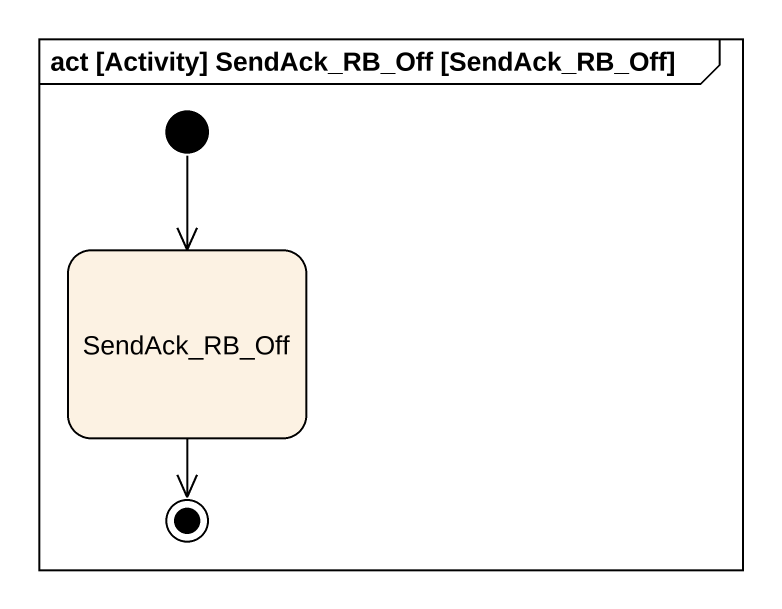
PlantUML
@startuml
mainframe act [Activity] SendAck_RB_Off [SendAck_RB_Off]
hide empty description
state SendAck_RB_Off
[*] --> SendAck_RB_Off
SendAck_RB_Off --> [*]
@enduml
